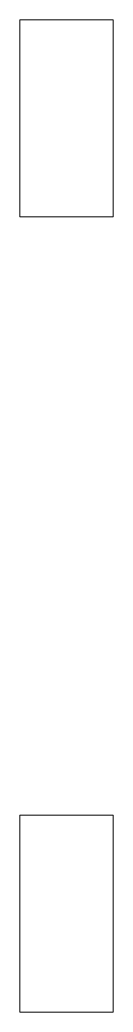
# Model space of a CAD drawing. Header units: inches. Extents: x 0.5 to 0.75, y 0.17 to 2.83.
import ezdxf

# ---------------------------------------------------------------- set-up
doc = ezdxf.new("R2010")
doc.units = ezdxf.units.IN
doc.layers.get('0').update_dxf_attribs({"linetype": 'CONTINUOUS', "lineweight": 0})

msp = doc.modelspace()

# ---------------------------------------------------------------- linework, layer by layer
for p, q in [((0.5, 2.835), (0.75, 2.835)), ((0.5, 2.835), (0.5, 2.305)), ((0.75, 2.835), (0.75, 2.305)), ((0.5, 2.305), (0.75, 2.305)), ((0.5, 0.695), (0.75, 0.695)), ((0.5, 0.695), (0.5, 0.165)), ((0.75, 0.695), (0.75, 0.165)), ((0.5, 0.165), (0.75, 0.165))]:
    msp.add_line(p, q)

doc.saveas('drawing.dxf')
